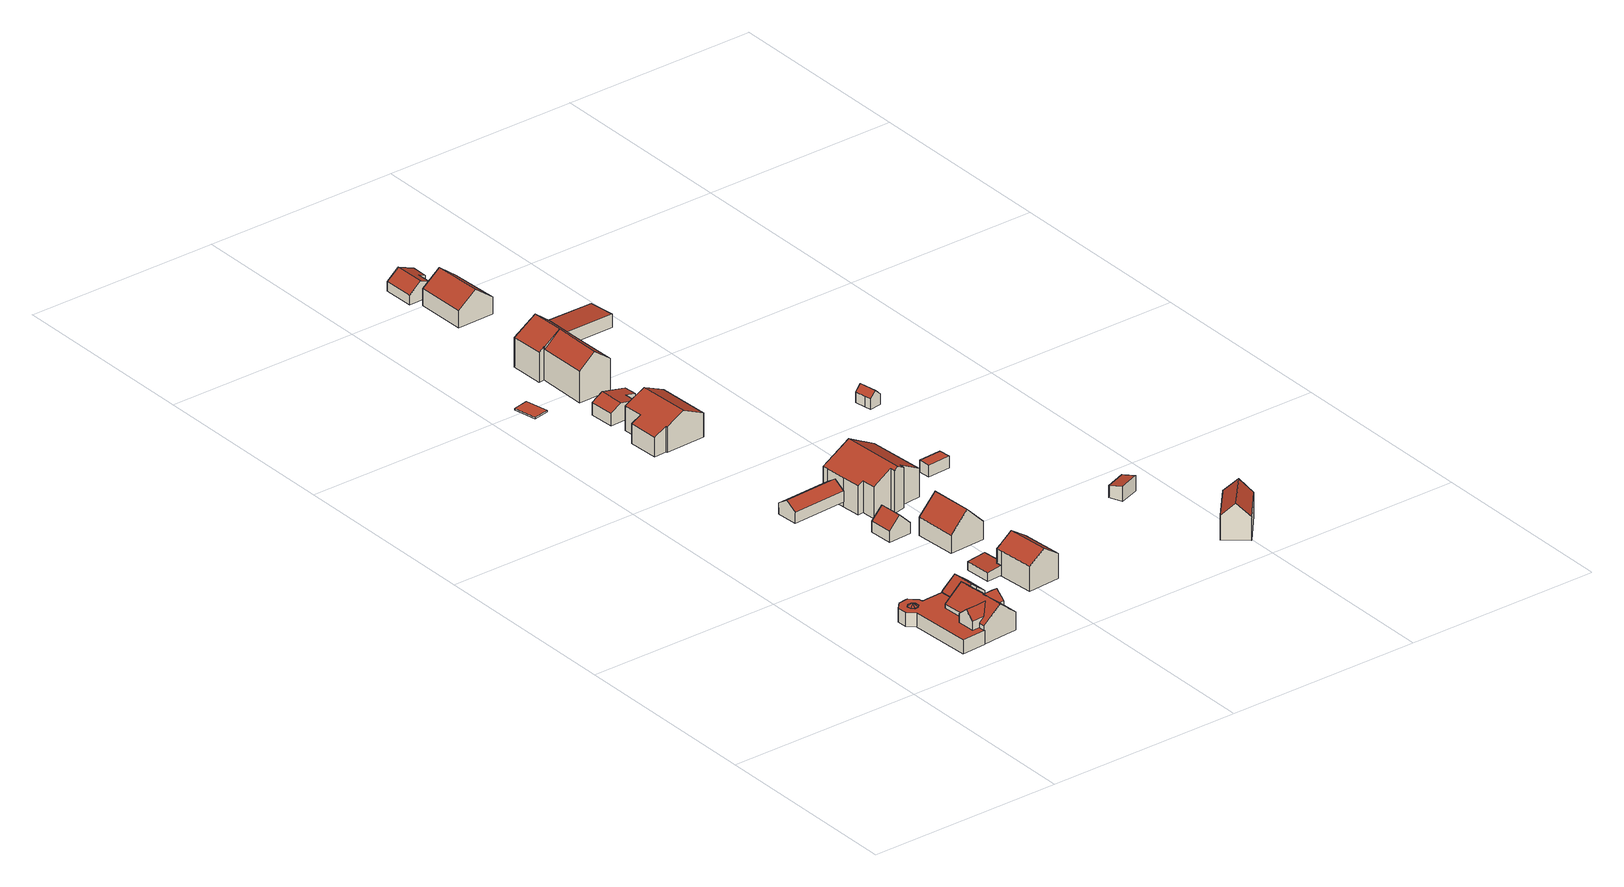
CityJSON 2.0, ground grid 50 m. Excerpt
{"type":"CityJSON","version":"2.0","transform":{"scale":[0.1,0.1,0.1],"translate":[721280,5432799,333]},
"CityObjects":{
"building1":{"type":"Building","attributes":{"Gemeindeschluessel":"09375199","HoeheDach":"347.071","HoeheGrund":"338.655","Methode":"2000","NiedrigsteTraufeDesGebaeudes":"342.070","Geometrietyp2DReferenz":"3000","measuredHeight":8.42,"function":"31001_1000","roofType":"1000","storeysAboveGround":2},"address":[{"Country":"Germany","Locality":"Sinzing","ThoroughfareName":"Zur Marienhöhe 2"}],"geometry":[{"type":"Solid","lod":"2","boundaries":[[[[0,1,2,3]],[[4,5,6]],[[7,8,9,10]],[[11,5,12,13]],[[14,15,16,17]],[[18,19,20,21]],[[22,23,8,7]],[[24,25,26,27]],[[28,29,19,18,30,31]],[[32,33,34]],[[35,4,6]],[[36,37,38,39,40,41]],[[16,15,4]],[[42,43,44,45]],[[46,47,23,22,48,49]],[[50,51,52,53,54,55,56,57]],[[58,59,60,61]],[[10,62,63,64,65,66,58,61,24,27,67,68,31,30,18,21,69,42,45,49,48,22,7]],[[56,55,70,44]],[[39,38,71,72,73,74,75,76,77,78,79,80,81,52,51,50]],[[40,39,50,57]],[[68,82,28,31]],[[15,12,4]],[[83,6,5,11]],[[1,4,2]],[[34,33,84,85,86]],[[44,70,46,49,45]],[[87,88,89,90,36,41]],[[17,16,1,0]],[[1,16,4]],[[90,91,71,38,37,36]],[[89,92,72,71,91,90]],[[59,58,66,65,93,75,74]],[[94,35,6,83]],[[67,95,82,68]],[[96,43,42,69,21,20]],[[97,9,8,23,47]],[[55,54,53,97,47,46,70]],[[3,2,35,94]],[[33,32,93,65,64,63,62,10,9,98,99,100,84]],[[85,84,100,101,86]],[[61,60,25,24]],[[13,12,15,14]],[[88,102,73,72,92,89]],[[81,80,79,78,77,76,75,93,32,34,86,101,99,98,103,53,52]],[[2,4,35]],[[101,100,99]],[[27,26,95,67]],[[103,98,9,97,53]],[[59,74,73,102]],[[4,12,5]],[[95,26,25,60,59,102,88,87,41,40,57,56,44,43,96,20,19,29,28,82],[11,13,14,17,0,3,94,83]]]],"semantics":{"surfaces":[{"type":"WallSurface","Flaeche":"0.101","Z_MAX":"3.515","Z_MAX_ASL":"342.170","Z_MIN":"3.415","Z_MIN_ASL":"342.070"},{"type":"RoofSurface","Dachneigung":"58.976","Dachorientierung":"312.492","Flaeche":"0.713","Z_MAX":"4.225","Z_MAX_ASL":"342.880","Z_MIN":"3.515","Z_MIN_ASL":"342.170"},{"type":"WallSurface","Flaeche":"10.010","Z_MAX":"5.398","Z_MAX_ASL":"344.053","Z_MIN":"-0.005","Z_MIN_ASL":"338.650"},{"type":"WallSurface","Flaeche":"0.104","Z_MAX":"3.515","Z_MAX_ASL":"342.170","Z_MIN":"3.415","Z_MIN_ASL":"342.070"},{"type":"WallSurface","Flaeche":"0.107","Z_MAX":"3.515","Z_MAX_ASL":"342.170","Z_MIN":"3.415","Z_MIN_ASL":"342.070"},{"type":"WallSurface","Flaeche":"8.600","Z_MAX":"3.415","Z_MAX_ASL":"342.070","Z_MIN":"-0.005","Z_MIN_ASL":"338.650"},{"type":"WallSurface","Flaeche":"20.722","Z_MAX":"3.604","Z_MAX_ASL":"342.259","Z_MIN":"-0.005","Z_MIN_ASL":"338.650"},{"type":"WallSurface","Flaeche":"53.210","Z_MAX":"3.415","Z_MAX_ASL":"342.070","Z_MIN":"-0.005","Z_MIN_ASL":"338.650"},{"type":"WallSurface","Flaeche":"8.630","Z_MAX":"3.415","Z_MAX_ASL":"342.070","Z_MIN":"-0.005","Z_MIN_ASL":"338.650"},{"type":"WallSurface","Flaeche":"0.621","Z_MAX":"5.605","Z_MAX_ASL":"344.260","Z_MIN":"4.595","Z_MIN_ASL":"343.249"},{"type":"RoofSurface","Dachneigung":"59.563","Dachorientierung":"267.200","Flaeche":"0.729","Z_MAX":"4.225","Z_MAX_ASL":"342.880","Z_MIN":"3.515","Z_MIN_ASL":"342.170"},{"type":"WallSurface","Flaeche":"4.870","Z_MAX":"5.695","Z_MAX_ASL":"344.350","Z_MIN":"3.415","Z_MIN_ASL":"342.070"},{"type":"RoofSurface","Dachneigung":"60.143","Dachorientierung":"87.200","Flaeche":"0.766","Z_MAX":"4.225","Z_MAX_ASL":"342.880","Z_MIN":"3.515","Z_MIN_ASL":"342.170"},{"type":"WallSurface","Flaeche":"19.497","Z_MAX":"3.415","Z_MAX_ASL":"342.070","Z_MIN":"-0.005","Z_MIN_ASL":"338.650"},{"type":"WallSurface","Flaeche":"36.275","Z_MAX":"6.645","Z_MAX_ASL":"345.300","Z_MIN":"-0.005","Z_MIN_ASL":"338.650"},{"type":"WallSurface","Flaeche":"19.636","Z_MAX":"8.416","Z_MAX_ASL":"347.070","Z_MIN":"3.415","Z_MIN_ASL":"342.070"},{"type":"WallSurface","Flaeche":"0.514","Z_MAX":"3.415","Z_MAX_ASL":"342.070","Z_MIN":"-0.005","Z_MIN_ASL":"338.650"},{"type":"GroundSurface","Flaeche":"320.254","Z_MAX":"-0.005","Z_MAX_ASL":"338.650","Z_MIN":"-0.005","Z_MIN_ASL":"338.650"},{"type":"WallSurface","Flaeche":"0.573","Z_MAX":"3.515","Z_MAX_ASL":"342.170","Z_MIN":"3.415","Z_MIN_ASL":"342.070"},{"type":"RoofSurface","Dachneigung":"50.383","Dachorientierung":"267.203","Flaeche":"63.363","Z_MAX":"8.416","Z_MAX_ASL":"347.071","Z_MIN":"4.531","Z_MIN_ASL":"343.185"},{"type":"WallSurface","Flaeche":"7.565","Z_MAX":"4.531","Z_MAX_ASL":"343.186","Z_MIN":"3.415","Z_MIN_ASL":"342.070"},{"type":"WallSurface","Flaeche":"8.597","Z_MAX":"3.415","Z_MAX_ASL":"342.070","Z_MIN":"-0.005","Z_MIN_ASL":"338.650"},{"type":"RoofSurface","Dachneigung":"60.308","Dachorientierung":"42.572","Flaeche":"0.679","Z_MAX":"4.225","Z_MAX_ASL":"342.880","Z_MIN":"3.515","Z_MIN_ASL":"342.170"},{"type":"RoofSurface","Dachneigung":"61.008","Dachorientierung":"177.200","Flaeche":"0.743","Z_MAX":"4.225","Z_MAX_ASL":"342.880","Z_MIN":"3.515","Z_MIN_ASL":"342.170"},{"type":"RoofSurface","Dachneigung":"48.116","Dachorientierung":"177.209","Flaeche":"8.286","Z_MAX":"7.785","Z_MAX_ASL":"346.440","Z_MIN":"5.605","Z_MIN_ASL":"344.259"},{"type":"WallSurface","Flaeche":"2.150","Z_MAX":"3.944","Z_MAX_ASL":"342.599","Z_MIN":"-0.005","Z_MIN_ASL":"338.650"},{"type":"WallSurface","Flaeche":"14.974","Z_MAX":"7.705","Z_MAX_ASL":"346.360","Z_MIN":"3.415","Z_MIN_ASL":"342.070"},{"type":"WallSurface","Flaeche":"0.103","Z_MAX":"3.515","Z_MAX_ASL":"342.170","Z_MIN":"3.415","Z_MIN_ASL":"342.070"},{"type":"RoofSurface","Dachneigung":"60.689","Dachorientierung":"132.492","Flaeche":"0.749","Z_MAX":"4.225","Z_MAX_ASL":"342.880","Z_MIN":"3.515","Z_MIN_ASL":"342.170"},{"type":"RoofSurface","Dachneigung":"48.590","Dachorientierung":"357.202","Flaeche":"13.364","Z_MAX":"7.705","Z_MAX_ASL":"346.360","Z_MIN":"5.695","Z_MIN_ASL":"344.350"},{"type":"RoofSurface","Dachneigung":"48.590","Dachorientierung":"177.198","Flaeche":"13.364","Z_MAX":"7.705","Z_MAX_ASL":"346.360","Z_MIN":"5.695","Z_MIN_ASL":"344.350"},{"type":"WallSurface","Flaeche":"60.157","Z_MAX":"8.415","Z_MAX_ASL":"347.070","Z_MIN":"-0.005","Z_MIN_ASL":"338.650"},{"type":"WallSurface","Flaeche":"8.634","Z_MAX":"3.415","Z_MAX_ASL":"342.070","Z_MIN":"-0.005","Z_MIN_ASL":"338.650"},{"type":"WallSurface","Flaeche":"3.527","Z_MAX":"3.415","Z_MAX_ASL":"342.070","Z_MIN":"-0.005","Z_MIN_ASL":"338.650"},{"type":"RoofSurface","Dachneigung":"50.488","Dachorientierung":"87.200","Flaeche":"27.821","Z_MAX":"6.645","Z_MAX_ASL":"345.300","Z_MIN":"3.557","Z_MIN_ASL":"342.211"},{"type":"RoofSurface","Dachneigung":"50.488","Dachorientierung":"267.200","Flaeche":"28.273","Z_MAX":"6.645","Z_MAX_ASL":"345.300","Z_MIN":"3.515","Z_MIN_ASL":"342.170"},{"type":"WallSurface","Flaeche":"0.099","Z_MAX":"3.515","Z_MAX_ASL":"342.170","Z_MIN":"3.415","Z_MIN_ASL":"342.070"},{"type":"WallSurface","Flaeche":"69.935","Z_MAX":"7.785","Z_MAX_ASL":"346.440","Z_MIN":"-0.005","Z_MIN_ASL":"338.650"},{"type":"RoofSurface","Dachneigung":"48.161","Dachorientierung":"357.248","Flaeche":"8.239","Z_MAX":"7.785","Z_MAX_ASL":"346.440","Z_MIN":"5.605","Z_MIN_ASL":"344.260"},{"type":"WallSurface","Flaeche":"21.400","Z_MAX":"3.415","Z_MAX_ASL":"342.070","Z_MIN":"-0.005","Z_MIN_ASL":"338.650"},{"type":"WallSurface","Flaeche":"0.095","Z_MAX":"3.515","Z_MAX_ASL":"342.170","Z_MIN":"3.415","Z_MIN_ASL":"342.070"},{"type":"WallSurface","Flaeche":"4.986","Z_MAX":"5.695","Z_MAX_ASL":"344.350","Z_MIN":"3.415","Z_MIN_ASL":"342.070"},{"type":"RoofSurface","Dachneigung":"50.396","Dachorientierung":"87.183","Flaeche":"61.428","Z_MAX":"8.416","Z_MAX_ASL":"347.071","Z_MIN":"4.580","Z_MIN_ASL":"343.235"},{"type":"RoofSurface","Dachneigung":"60.680","Dachorientierung":"222.572","Flaeche":"0.719","Z_MAX":"4.225","Z_MAX_ASL":"342.880","Z_MIN":"3.515","Z_MIN_ASL":"342.170"},{"type":"WallSurface","Flaeche":"0.596","Z_MAX":"5.609","Z_MAX_ASL":"344.264","Z_MIN":"4.615","Z_MIN_ASL":"343.269"},{"type":"WallSurface","Flaeche":"8.254","Z_MAX":"3.415","Z_MAX_ASL":"342.070","Z_MIN":"-0.005","Z_MIN_ASL":"338.650"},{"type":"WallSurface","Flaeche":"1.326","Z_MAX":"6.645","Z_MAX_ASL":"345.300","Z_MIN":"4.635","Z_MIN_ASL":"343.290"},{"type":"WallSurface","Flaeche":"1.991","Z_MAX":"4.615","Z_MAX_ASL":"343.270","Z_MIN":"3.415","Z_MIN_ASL":"342.070"},{"type":"RoofSurface","Dachneigung":"59.250","Dachorientierung":"357.200","Flaeche":"0.725","Z_MAX":"4.225","Z_MAX_ASL":"342.880","Z_MIN":"3.515","Z_MIN_ASL":"342.170"},{"type":"RoofSurface","Dachneigung":"90.000","Dachorientierung":"-1.000","Flaeche":"143.441","Z_MAX":"3.415","Z_MAX_ASL":"342.070","Z_MIN":"3.415","Z_MIN_ASL":"342.070"}],"values":[[0,1,2,3,4,5,6,7,8,9,10,11,12,13,14,15,16,17,18,19,20,21,22,3,23,24,25,26,27,28,29,30,31,3,32,33,34,35,36,37,38,39,40,41,42,43,44,45,46,47,48,49]]}}]},
"building2":{"type":"Building","attributes":{"Gemeindeschluessel":"09375199","HoeheDach":"340.734","HoeheGrund":"340.324","Methode":"1000","NiedrigsteTraufeDesGebaeudes":"340.734","Geometrietyp2DReferenz":"3000","measuredHeight":0.41,"function":"31001_2000","roofType":"1000"},"geometry":[{"type":"Solid","lod":"2","boundaries":[[[[104,105,106,107]],[[108,109,110,111]],[[108,107,106,109]],[[111,104,107,108]],[[109,106,105,110]],[[110,105,104,111]]]],"semantics":{"surfaces":[{"type":"RoofSurface","Dachneigung":"90.000","Dachorientierung":"-1.000","Flaeche":"24.207","Z_MAX":"0.410","Z_MAX_ASL":"340.734","Z_MIN":"0.410","Z_MIN_ASL":"340.734"},{"type":"GroundSurface","Flaeche":"24.207","Z_MAX":"0.000","Z_MAX_ASL":"340.324","Z_MIN":"0.000","Z_MIN_ASL":"340.324"},{"type":"WallSurface","Flaeche":"1.654","Z_MAX":"0.410","Z_MAX_ASL":"340.734","Z_MIN":"0.000","Z_MIN_ASL":"340.324"},{"type":"WallSurface","Flaeche":"2.459","Z_MAX":"0.410","Z_MAX_ASL":"340.734","Z_MIN":"0.000","Z_MIN_ASL":"340.324"},{"type":"WallSurface","Flaeche":"2.467","Z_MAX":"0.410","Z_MAX_ASL":"340.734","Z_MIN":"0.000","Z_MIN_ASL":"340.324"},{"type":"WallSurface","Flaeche":"1.653","Z_MAX":"0.410","Z_MAX_ASL":"340.734","Z_MIN":"0.000","Z_MIN_ASL":"340.324"}],"values":[[0,1,2,3,4,5]]}}]},
"building3":{"type":"Building","attributes":{"Gemeindeschluessel":"09375199","HoeheDach":"339.339","HoeheGrund":"336.720","Methode":"1000","NiedrigsteTraufeDesGebaeudes":"338.868","Geometrietyp2DReferenz":"3000","measuredHeight":2.62,"function":"31001_2000","roofType":"1000"},"geometry":[{"type":"Solid","lod":"2","boundaries":[[[[112,113,114,115]],[[116,117,113,112]],[[118,119,116,112,115,120]],[[115,114,121,120]],[[119,122,117,116]],[[121,114,113,117,122,123]],[[120,121,123,118]],[[118,123,122,119]]]],"semantics":{"surfaces":[{"type":"WallSurface","Flaeche":"3.533","Z_MAX":"2.522","Z_MAX_ASL":"339.242","Z_MIN":"0.000","Z_MIN_ASL":"336.720"},{"type":"WallSurface","Flaeche":"2.674","Z_MAX":"2.619","Z_MAX_ASL":"339.339","Z_MIN":"0.000","Z_MIN_ASL":"336.720"},{"type":"GroundSurface","Flaeche":"31.624","Z_MAX":"0.000","Z_MAX_ASL":"336.720","Z_MIN":"0.000","Z_MIN_ASL":"336.720"},{"type":"WallSurface","Flaeche":"9.390","Z_MAX":"2.522","Z_MAX_ASL":"339.242","Z_MIN":"0.000","Z_MIN_ASL":"336.720"},{"type":"WallSurface","Flaeche":"13.470","Z_MAX":"2.619","Z_MAX_ASL":"339.339","Z_MIN":"0.000","Z_MIN_ASL":"336.720"},{"type":"RoofSurface","Dachneigung":"84.685","Dachorientierung":"265.712","Flaeche":"31.760","Z_MAX":"2.619","Z_MAX_ASL":"339.339","Z_MIN":"2.148","Z_MIN_ASL":"338.868"},{"type":"WallSurface","Flaeche":"14.059","Z_MAX":"2.149","Z_MAX_ASL":"338.869","Z_MIN":"0.000","Z_MIN_ASL":"336.720"},{"type":"WallSurface","Flaeche":"12.044","Z_MAX":"2.619","Z_MAX_ASL":"339.339","Z_MIN":"0.000","Z_MIN_ASL":"336.720"}],"values":[[0,1,2,3,4,5,6,7]]}}]},
"building4":{"type":"Building","attributes":{"Gemeindeschluessel":"09375199","HoeheDach":"340.865","HoeheGrund":"336.270","Methode":"1000","NiedrigsteTraufeDesGebaeudes":"339.118","Geometrietyp2DReferenz":"3000","measuredHeight":4.59,"function":"31001_2000","roofType":"3100"},"geometry":[{"type":"Solid","lod":"2","boundaries":[[[[124,125,126,127,128]],[[129,130,131,132,133]],[[133,132,125,124]],[[128,127,130,129]],[[130,127,126,131]],[[131,126,125,132]],[[124,128,129,133]]]],"semantics":{"surfaces":[{"type":"WallSurface","Flaeche":"20.683","Z_MAX":"4.595","Z_MAX_ASL":"340.865","Z_MIN":"0.000","Z_MIN_ASL":"336.270"},{"type":"WallSurface","Flaeche":"20.540","Z_MAX":"4.595","Z_MAX_ASL":"340.865","Z_MIN":"0.000","Z_MIN_ASL":"336.270"},{"type":"WallSurface","Flaeche":"40.804","Z_MAX":"2.864","Z_MAX_ASL":"339.134","Z_MIN":"0.000","Z_MIN_ASL":"336.270"},{"type":"WallSurface","Flaeche":"40.738","Z_MAX":"2.879","Z_MAX_ASL":"339.149","Z_MIN":"0.000","Z_MIN_ASL":"336.270"},{"type":"RoofSurface","Dachneigung":"57.936","Dachorientierung":"176.648","Flaeche":"46.420","Z_MAX":"4.595","Z_MAX_ASL":"340.865","Z_MIN":"2.848","Z_MIN_ASL":"339.118"},{"type":"RoofSurface","Dachneigung":"57.930","Dachorientierung":"356.647","Flaeche":"46.432","Z_MAX":"4.595","Z_MAX_ASL":"340.865","Z_MIN":"2.864","Z_MIN_ASL":"339.134"},{"type":"GroundSurface","Flaeche":"78.684","Z_MAX":"0.000","Z_MAX_ASL":"336.270","Z_MIN":"0.000","Z_MIN_ASL":"336.270"}],"values":[[0,1,2,3,4,5,6]]}}]},
"building5":{"type":"Building","attributes":{"Gemeindeschluessel":"09375199","HoeheDach":"341.949","HoeheGrund":"336.080","Methode":"1000","NiedrigsteTraufeDesGebaeudes":"338.932","Geometrietyp2DReferenz":"3000","measuredHeight":5.87,"function":"31001_2000","roofType":"3100"},"geometry":[{"type":"Solid","lod":"2","boundaries":[[[[134,135,136,137,138]],[[139,140,141,142,143]],[[134,138,139,143]],[[141,140,137,136]],[[143,142,135,134]],[[138,137,140,139]],[[142,141,136,135]]]],"semantics":{"surfaces":[{"type":"WallSurface","Flaeche":"26.197","Z_MAX":"5.869","Z_MAX_ASL":"341.949","Z_MIN":"0.000","Z_MIN_ASL":"336.080"},{"type":"WallSurface","Flaeche":"26.226","Z_MAX":"5.869","Z_MAX_ASL":"341.949","Z_MIN":"0.000","Z_MIN_ASL":"336.080"},{"type":"GroundSurface","Flaeche":"35.998","Z_MAX":"0.000","Z_MAX_ASL":"336.080","Z_MIN":"0.000","Z_MIN_ASL":"336.080"},{"type":"RoofSurface","Dachneigung":"44.915","Dachorientierung":"86.586","Flaeche":"25.466","Z_MAX":"5.869","Z_MAX_ASL":"341.949","Z_MIN":"2.852","Z_MIN_ASL":"338.932"},{"type":"WallSurface","Flaeche":"17.147","Z_MAX":"2.857","Z_MAX_ASL":"338.937","Z_MIN":"0.000","Z_MIN_ASL":"336.080"},{"type":"WallSurface","Flaeche":"17.091","Z_MAX":"2.862","Z_MAX_ASL":"338.942","Z_MIN":"0.000","Z_MIN_ASL":"336.080"},{"type":"RoofSurface","Dachneigung":"44.930","Dachorientierung":"266.587","Flaeche":"25.514","Z_MAX":"5.869","Z_MAX_ASL":"341.949","Z_MIN":"2.857","Z_MIN_ASL":"338.937"}],"values":[[0,1,2,3,4,5,6]]}}]},
"building6":{"type":"Building","attributes":{"Gemeindeschluessel":"09375199","HoeheDach":"345.827","HoeheGrund":"336.475","Methode":"1000","NiedrigsteTraufeDesGebaeudes":"342.909","Geometrietyp2DReferenz":"3000","measuredHeight":9.35,"function":"31001_1000","roofType":"3100"},"address":[{"Country":"Germany","Locality":"Sinzing","ThoroughfareName":"Mariaorter Straße 21"}],"geometry":[{"type":"Solid","lod":"2","boundaries":[[[[144,145,146,147,148,149]],[[149,150,151,144]],[[145,152,153,146]],[[154,155,156,157,151,150]],[[146,153,156,155,147]],[[156,153,152,157]],[[144,151,157,152,145]],[[148,154,150,149]],[[147,155,154,148]]]],"semantics":{"surfaces":[{"type":"GroundSurface","Flaeche":"90.445","Z_MAX":"0.000","Z_MAX_ASL":"336.475","Z_MIN":"0.000","Z_MIN_ASL":"336.475"},{"type":"WallSurface","Flaeche":"7.066","Z_MAX":"7.147","Z_MAX_ASL":"343.622","Z_MIN":"0.000","Z_MIN_ASL":"336.475"},{"type":"WallSurface","Flaeche":"68.314","Z_MAX":"6.434","Z_MAX_ASL":"342.909","Z_MIN":"0.000","Z_MIN_ASL":"336.475"},{"type":"RoofSurface","Dachneigung":"55.605","Dachorientierung":"265.848","Flaeche":"54.791","Z_MAX":"9.352","Z_MAX_ASL":"345.827","Z_MIN":"6.434","Z_MIN_ASL":"342.909"},{"type":"WallSurface","Flaeche":"67.279","Z_MAX":"9.352","Z_MAX_ASL":"345.827","Z_MIN":"0.000","Z_MIN_ASL":"336.475"},{"type":"RoofSurface","Dachneigung":"55.598","Dachorientierung":"85.851","Flaeche":"54.824","Z_MAX":"9.352","Z_MAX_ASL":"345.827","Z_MIN":"6.434","Z_MIN_ASL":"342.909"},{"type":"WallSurface","Flaeche":"60.216","Z_MAX":"9.352","Z_MAX_ASL":"345.827","Z_MIN":"0.000","Z_MIN_ASL":"336.475"},{"type":"WallSurface","Flaeche":"9.016","Z_MAX":"6.437","Z_MAX_ASL":"342.912","Z_MIN":"0.000","Z_MIN_ASL":"336.475"},{"type":"WallSurface","Flaeche":"59.300","Z_MAX":"6.437","Z_MAX_ASL":"342.912","Z_MIN":"0.000","Z_MIN_ASL":"336.475"}],"values":[[0,1,2,3,4,5,6,7,8]]}}]},
"building7":{"type":"Building","attributes":{"Gemeindeschluessel":"09375199","HoeheDach":"345.030","HoeheGrund":"335.554","Methode":"2000","NiedrigsteTraufeDesGebaeudes":"340.236","Geometrietyp2DReferenz":"3000","measuredHeight":9.48,"function":"31001_1000","roofType":"3100"},"address":[{"Country":"Germany","Locality":"Sinzing","ThoroughfareName":"Mariaorter Straße 23"}],"geometry":[{"type":"Solid","lod":"2","boundaries":[[[[158,159,160,161]],[[162,163,161,160,164]],[[165,158,161,163]],[[164,160,159,166]],[[162,164,166,167]],[[167,165,163,162]],[[166,159,158,165,167]]]],"semantics":{"surfaces":[{"type":"RoofSurface","Dachneigung":"44.419","Dachorientierung":"86.445","Flaeche":"71.364","Z_MAX":"9.476","Z_MAX_ASL":"345.030","Z_MIN":"4.687","Z_MIN_ASL":"340.241"},{"type":"WallSurface","Flaeche":"66.437","Z_MAX":"9.476","Z_MAX_ASL":"345.030","Z_MIN":"0.000","Z_MIN_ASL":"335.554"},{"type":"RoofSurface","Dachneigung":"44.422","Dachorientierung":"266.448","Flaeche":"71.372","Z_MAX":"9.476","Z_MAX_ASL":"345.030","Z_MIN":"4.682","Z_MIN_ASL":"340.236"},{"type":"WallSurface","Flaeche":"49.883","Z_MAX":"4.687","Z_MAX_ASL":"340.241","Z_MIN":"0.000","Z_MIN_ASL":"335.554"},{"type":"GroundSurface","Flaeche":"99.906","Z_MAX":"0.000","Z_MAX_ASL":"335.554","Z_MIN":"0.000","Z_MIN_ASL":"335.554"},{"type":"WallSurface","Flaeche":"49.889","Z_MAX":"4.692","Z_MAX_ASL":"340.246","Z_MIN":"0.000","Z_MIN_ASL":"335.554"},{"type":"WallSurface","Flaeche":"66.492","Z_MAX":"9.476","Z_MAX_ASL":"345.030","Z_MIN":"0.000","Z_MIN_ASL":"335.554"}],"values":[[0,1,2,3,4,5,6]]}}]},
"building8":{"type":"Building","attributes":{"Gemeindeschluessel":"09375199","HoeheDach":"343.991","HoeheGrund":"335.177","Methode":"2000","NiedrigsteTraufeDesGebaeudes":"340.196","Geometrietyp2DReferenz":"3000","measuredHeight":8.81,"function":"31001_1000","roofType":"3100"},"address":[{"Country":"Germany","Locality":"Sinzing","ThoroughfareName":"Mariaorter Straße 25"}],"geometry":[{"type":"Solid","lod":"2","boundaries":[[[[168,169,170,171]],[[172,173,174,175,176,177,168,171]],[[178,179,180,181,182,183,184,185]],[[172,182,181,173]],[[180,174,173,181]],[[172,171,170,183,182]],[[174,180,179,175]],[[178,176,175,179]],[[170,169,184,183]],[[168,177,185,184,169]],[[176,178,185,177]]]],"semantics":{"surfaces":[{"type":"WallSurface","Flaeche":"82.346","Z_MAX":"6.157","Z_MAX_ASL":"341.334","Z_MIN":"0.000","Z_MIN_ASL":"335.177"},{"type":"GroundSurface","Flaeche":"169.476","Z_MAX":"0.000","Z_MAX_ASL":"335.177","Z_MIN":"0.000","Z_MIN_ASL":"335.177"},{"type":"RoofSurface","Dachneigung":"64.837","Dachorientierung":"267.773","Flaeche":"103.679","Z_MAX":"8.814","Z_MAX_ASL":"343.991","Z_MIN":"5.019","Z_MIN_ASL":"340.196"},{"type":"WallSurface","Flaeche":"1.635","Z_MAX":"6.534","Z_MAX_ASL":"341.711","Z_MIN":"0.000","Z_MIN_ASL":"335.177"},{"type":"WallSurface","Flaeche":"18.608","Z_MAX":"6.534","Z_MAX_ASL":"341.711","Z_MIN":"0.000","Z_MIN_ASL":"335.177"},{"type":"WallSurface","Flaeche":"79.606","Z_MAX":"8.814","Z_MAX_ASL":"343.991","Z_MIN":"0.000","Z_MIN_ASL":"335.177"},{"type":"WallSurface","Flaeche":"38.878","Z_MAX":"5.021","Z_MAX_ASL":"340.198","Z_MIN":"0.000","Z_MIN_ASL":"335.177"},{"type":"WallSurface","Flaeche":"13.893","Z_MAX":"6.184","Z_MAX_ASL":"341.361","Z_MIN":"0.000","Z_MIN_ASL":"335.177"},{"type":"RoofSurface","Dachneigung":"64.838","Dachorientierung":"87.735","Flaeche":"83.564","Z_MAX":"8.814","Z_MAX_ASL":"343.991","Z_MIN":"6.156","Z_MIN_ASL":"341.333"},{"type":"WallSurface","Flaeche":"84.205","Z_MAX":"8.812","Z_MAX_ASL":"343.989","Z_MIN":"0.000","Z_MIN_ASL":"335.177"},{"type":"WallSurface","Flaeche":"33.291","Z_MAX":"6.187","Z_MAX_ASL":"341.364","Z_MIN":"0.000","Z_MIN_ASL":"335.177"}],"values":[[0,1,2,3,4,5,6,7,8,9,10]]}}]},
"building9":{"type":"Building","attributes":{"Gemeindeschluessel":"09375199","HoeheDach":"341.510","HoeheGrund":"336.700","Methode":"2000","NiedrigsteTraufeDesGebaeudes":"339.912","Geometrietyp2DReferenz":"3000","measuredHeight":4.81,"function":"31001_2000","roofType":"3100"},"geometry":[{"type":"Solid","lod":"2","boundaries":[[[[186,187,188,189,190]],[[188,187,191,192,193,194]],[[195,196,197,198,186,190]],[[196,193,192,197]],[[198,191,187,186]],[[189,188,194,199]],[[195,199,194,193,196]],[[190,189,199,195]],[[197,192,191,198]]]],"semantics":{"surfaces":[{"type":"WallSurface","Flaeche":"28.885","Z_MAX":"4.810","Z_MAX_ASL":"341.510","Z_MIN":"0.000","Z_MIN_ASL":"336.700"},{"type":"RoofSurface","Dachneigung":"76.700","Dachorientierung":"87.293","Flaeche":"35.792","Z_MAX":"4.810","Z_MAX_ASL":"341.510","Z_MIN":"3.212","Z_MIN_ASL":"339.912"},{"type":"GroundSurface","Flaeche":"53.650","Z_MAX":"0.000","Z_MAX_ASL":"336.700","Z_MIN":"0.000","Z_MIN_ASL":"336.700"},{"type":"WallSurface","Flaeche":"10.474","Z_MAX":"3.213","Z_MAX_ASL":"339.913","Z_MIN":"0.000","Z_MIN_ASL":"336.700"},{"type":"WallSurface","Flaeche":"12.395","Z_MAX":"3.873","Z_MAX_ASL":"340.573","Z_MIN":"0.000","Z_MIN_ASL":"336.700"},{"type":"RoofSurface","Dachneigung":"61.372","Dachorientierung":"267.297","Flaeche":"21.440","Z_MAX":"4.810","Z_MAX_ASL":"341.510","Z_MIN":"3.227","Z_MIN_ASL":"339.927"},{"type":"WallSurface","Flaeche":"38.767","Z_MAX":"4.810","Z_MAX_ASL":"341.510","Z_MIN":"0.000","Z_MIN_ASL":"336.700"},{"type":"WallSurface","Flaeche":"20.950","Z_MAX":"3.227","Z_MAX_ASL":"339.927","Z_MIN":"0.000","Z_MIN_ASL":"336.700"},{"type":"WallSurface","Flaeche":"9.883","Z_MAX":"3.873","Z_MAX_ASL":"340.573","Z_MIN":"0.000","Z_MIN_ASL":"336.700"}],"values":[[0,1,2,3,4,5,6,7,8]]}}]},
"building10":{"type":"Building","attributes":{"Gemeindeschluessel":"09375199","HoeheDach":"346.494","HoeheGrund":"335.130","Methode":"1000","NiedrigsteTraufeDesGebaeudes":"342.396","Geometrietyp2DReferenz":"3000","measuredHeight":11.36,"function":"31001_1000","roofType":"3100"},"address":[{"Country":"Germany","Locality":"Sinzing","ThoroughfareName":"Mariaorter Straße 23a"}],"geometry":[{"type":"Solid","lod":"2","boundaries":[[[[200,201,202,203]],[[204,205,206,207]],[[208,209,210,211]],[[212,213,214,215]],[[213,202,201,216,217,206,205,218,219,214]],[[211,210,220,221]],[[222,216,201,200]],[[223,224,209,208]],[[218,220,210,209,224,219]],[[215,223,208,211,221,204,207,225,222,200,203,212]],[[225,217,216,222]],[[203,202,213,212]],[[221,220,218,205,204]],[[215,214,219,224,223]],[[207,206,217,225]]]],"semantics":{"surfaces":[{"type":"WallSurface","Flaeche":"35.142","Z_MAX":"7.292","Z_MAX_ASL":"342.422","Z_MIN":"-0.000","Z_MIN_ASL":"335.130"},{"type":"WallSurface","Flaeche":"13.337","Z_MAX":"10.753","Z_MAX_ASL":"345.883","Z_MIN":"-0.000","Z_MIN_ASL":"335.130"},{"type":"WallSurface","Flaeche":"49.048","Z_MAX":"10.277","Z_MAX_ASL":"345.407","Z_MIN":"-0.000","Z_MIN_ASL":"335.130"},{"type":"WallSurface","Flaeche":"9.344","Z_MAX":"7.300","Z_MAX_ASL":"342.430","Z_MIN":"-0.000","Z_MIN_ASL":"335.130"},{"type":"RoofSurface","Dachneigung":"61.698","Dachorientierung":"268.955","Flaeche":"125.917","Z_MAX":"11.364","Z_MAX_ASL":"346.494","Z_MIN":"7.288","Z_MIN_ASL":"342.418"},{"type":"WallSurface","Flaeche":"12.950","Z_MAX":"10.277","Z_MAX_ASL":"345.407","Z_MIN":"-0.000","Z_MIN_ASL":"335.130"},{"type":"WallSurface","Flaeche":"11.623","Z_MAX":"8.101","Z_MAX_ASL":"343.231","Z_MIN":"-0.000","Z_MIN_ASL":"335.130"},{"type":"WallSurface","Flaeche":"106.918","Z_MAX":"7.316","Z_MAX_ASL":"342.446","Z_MIN":"-0.000","Z_MIN_ASL":"335.130"},{"type":"RoofSurface","Dachneigung":"61.698","Dachorientierung":"88.955","Flaeche":"129.301","Z_MAX":"11.364","Z_MAX_ASL":"346.494","Z_MIN":"7.266","Z_MIN_ASL":"342.396"},{"type":"GroundSurface","Flaeche":"224.708","Z_MAX":"-0.000","Z_MAX_ASL":"335.130","Z_MIN":"-0.000","Z_MIN_ASL":"335.130"},{"type":"WallSurface","Flaeche":"29.532","Z_MAX":"8.119","Z_MAX_ASL":"343.249","Z_MIN":"-0.000","Z_MIN_ASL":"335.130"},{"type":"WallSurface","Flaeche":"40.492","Z_MAX":"7.298","Z_MAX_ASL":"342.428","Z_MIN":"-0.000","Z_MIN_ASL":"335.130"},{"type":"WallSurface","Flaeche":"34.797","Z_MAX":"11.364","Z_MAX_ASL":"346.494","Z_MIN":"-0.000","Z_MIN_ASL":"335.130"},{"type":"WallSurface","Flaeche":"140.628","Z_MAX":"11.364","Z_MAX_ASL":"346.494","Z_MIN":"-0.000","Z_MIN_ASL":"335.130"},{"type":"WallSurface","Flaeche":"45.772","Z_MAX":"10.733","Z_MAX_ASL":"345.863","Z_MIN":"-0.000","Z_MIN_ASL":"335.130"}],"values":[[0,1,2,3,4,5,6,7,8,9,10,11,12,13,14]]}}]},
"building11":{"type":"Building","attributes":{"Gemeindeschluessel":"09375199","HoeheDach":"345.650","HoeheGrund":"334.130","Methode":"2000","NiedrigsteTraufeDesGebaeudes":"341.689","Geometrietyp2DReferenz":"3000","measuredHeight":11.52,"function":"31001_1000","roofType":"2100"},"address":[{"Country":"Germany","Locality":"Sinzing","ThoroughfareName":"Mariaorter Straße 26"}],"geometry":[{"type":"Solid","lod":"2","boundaries":[[[[226,227,228,229]],[[230,231,232,233,234,235]],[[231,229,228,236,232]],[[228,227,237,238,239,236]],[[240,237,227,226]],[[240,241,242,238,237]],[[239,234,233]],[[236,239,233,232]],[[243,244,242,241]],[[235,234,239,238,242,244]],[[230,235,244,243]],[[231,230,243,241,240,226,229]]]],"semantics":{"surfaces":[{"type":"WallSurface","Flaeche":"101.905","Z_MAX":"8.054","Z_MAX_ASL":"342.185","Z_MIN":"-0.000","Z_MIN_ASL":"334.130"},{"type":"WallSurface","Flaeche":"98.605","Z_MAX":"8.550","Z_MAX_ASL":"342.680","Z_MIN":"-0.000","Z_MIN_ASL":"334.130"},{"type":"WallSurface","Flaeche":"83.305","Z_MAX":"11.520","Z_MAX_ASL":"345.650","Z_MIN":"-0.000","Z_MIN_ASL":"334.130"},{"type":"RoofSurface","Dachneigung":"50.768","Dachorientierung":"91.606","Flaeche":"114.562","Z_MAX":"11.520","Z_MAX_ASL":"345.650","Z_MIN":"8.051","Z_MIN_ASL":"342.181"},{"type":"WallSurface","Flaeche":"68.219","Z_MAX":"8.120","Z_MAX_ASL":"342.250","Z_MIN":"-0.000","Z_MIN_ASL":"334.130"},{"type":"WallSurface","Flaeche":"95.826","Z_MAX":"11.520","Z_MAX_ASL":"345.650","Z_MIN":"-0.000","Z_MIN_ASL":"334.130"},{"type":"WallSurface","Flaeche":"1.488","Z_MAX":"11.520","Z_MAX_ASL":"345.650","Z_MIN":"7.860","Z_MIN_ASL":"341.990"},{"type":"RoofSurface","Dachneigung":"49.697","Dachorientierung":"271.606","Flaeche":"69.943","Z_MAX":"11.520","Z_MAX_ASL":"345.650","Z_MIN":"7.860","Z_MIN_ASL":"341.990"},{"type":"WallSurface","Flaeche":"64.452","Z_MAX":"7.565","Z_MAX_ASL":"341.695","Z_MIN":"-0.000","Z_MIN_ASL":"334.130"},{"type":"RoofSurface","Dachneigung":"55.459","Dachorientierung":"271.606","Flaeche":"60.291","Z_MAX":"11.520","Z_MAX_ASL":"345.650","Z_MIN":"7.559","Z_MIN_ASL":"341.689"},{"type":"WallSurface","Flaeche":"11.527","Z_MAX":"8.550","Z_MAX_ASL":"342.680","Z_MIN":"-0.000","Z_MIN_ASL":"334.130"},{"type":"GroundSurface","Flaeche":"191.744","Z_MAX":"-0.000","Z_MAX_ASL":"334.130","Z_MIN":"-0.000","Z_MIN_ASL":"334.130"}],"values":[[0,1,2,3,4,5,6,7,8,9,10,11]]}}]},
"building12":{"type":"Building","attributes":{"Gemeindeschluessel":"09375199","HoeheDach":"344.424","HoeheGrund":"336.371","Methode":"1000","NiedrigsteTraufeDesGebaeudes":"340.636","Geometrietyp2DReferenz":"3000","measuredHeight":8.05,"function":"31001_1000","roofType":"3100"},"address":[{"Country":"Germany","Locality":"Sinzing","ThoroughfareName":"Mariaorter Straße 27"}],"geometry":[{"type":"Solid","lod":"2","boundaries":[[[[245,246,247,248]],[[249,245,248,250,251]],[[252,253,247,246,254]],[[254,246,245,249]],[[251,250,253,252]],[[252,254,249,251]],[[248,247,253,250]]]],"semantics":{"surfaces":[{"type":"RoofSurface","Dachneigung":"51.711","Dachorientierung":"88.832","Flaeche":"76.388","Z_MAX":"8.053","Z_MAX_ASL":"344.424","Z_MIN":"4.265","Z_MIN_ASL":"340.636"},{"type":"WallSurface","Flaeche":"58.849","Z_MAX":"8.053","Z_MAX_ASL":"344.424","Z_MIN":"0.000","Z_MIN_ASL":"336.371"},{"type":"WallSurface","Flaeche":"59.017","Z_MAX":"8.053","Z_MAX_ASL":"344.424","Z_MIN":"0.000","Z_MIN_ASL":"336.371"},{"type":"WallSurface","Flaeche":"53.696","Z_MAX":"4.297","Z_MAX_ASL":"340.668","Z_MIN":"0.000","Z_MIN_ASL":"336.371"},{"type":"WallSurface","Flaeche":"53.785","Z_MAX":"4.281","Z_MAX_ASL":"340.652","Z_MIN":"0.000","Z_MIN_ASL":"336.371"},{"type":"GroundSurface","Flaeche":"119.961","Z_MAX":"0.000","Z_MAX_ASL":"336.371","Z_MIN":"0.000","Z_MIN_ASL":"336.371"},{"type":"RoofSurface","Dachneigung":"51.711","Dachorientierung":"268.834","Flaeche":"76.451","Z_MAX":"8.053","Z_MAX_ASL":"344.424","Z_MIN":"4.281","Z_MIN_ASL":"340.652"}],"values":[[0,1,2,3,4,5,6]]}}]},
"building13":{"type":"Building","attributes":{"Gemeindeschluessel":"09375199","HoeheDach":"341.360","HoeheGrund":"336.468","Methode":"2000","NiedrigsteTraufeDesGebaeudes":"338.869","Geometrietyp2DReferenz":"3000","measuredHeight":4.89,"function":"31001_2000","roofType":"3100"},"geometry":[{"type":"Solid","lod":"2","boundaries":[[[[255,256,257,258]],[[259,260,261,262]],[[262,261,263,264,265]],[[266,263,261,260]],[[267,268,256,255]],[[258,257,266,260,259]],[[262,265,267,255,258,259]],[[257,256,268,264,263,266]],[[265,264,268,267]]]],"semantics":{"surfaces":[{"type":"WallSurface","Flaeche":"14.600","Z_MAX":"3.940","Z_MAX_ASL":"340.408","Z_MIN":"0.000","Z_MIN_ASL":"336.468"},{"type":"WallSurface","Flaeche":"18.804","Z_MAX":"2.401","Z_MAX_ASL":"338.869","Z_MIN":"0.000","Z_MIN_ASL":"336.468"},{"type":"WallSurface","Flaeche":"28.784","Z_MAX":"4.892","Z_MAX_ASL":"341.360","Z_MIN":"0.000","Z_MIN_ASL":"336.468"},{"type":"RoofSurface","Dachneigung":"51.738","Dachorientierung":"268.980","Flaeche":"31.419","Z_MAX":"4.892","Z_MAX_ASL":"341.360","Z_MIN":"2.401","Z_MIN_ASL":"338.869"},{"type":"WallSurface","Flaeche":"6.613","Z_MAX":"3.928","Z_MAX_ASL":"340.396","Z_MIN":"0.000","Z_MIN_ASL":"336.468"},{"type":"WallSurface","Flaeche":"21.957","Z_MAX":"4.892","Z_MAX_ASL":"341.360","Z_MIN":"0.000","Z_MIN_ASL":"336.468"},{"type":"GroundSurface","Flaeche":"50.809","Z_MAX":"0.000","Z_MAX_ASL":"336.468","Z_MIN":"0.000","Z_MIN_ASL":"336.468"},{"type":"RoofSurface","Dachneigung":"68.056","Dachorientierung":"88.974","Flaeche":"28.183","Z_MAX":"4.892","Z_MAX_ASL":"341.360","Z_MIN":"3.165","Z_MIN_ASL":"339.633"},{"type":"WallSurface","Flaeche":"12.820","Z_MAX":"3.178","Z_MAX_ASL":"339.646","Z_MIN":"0.000","Z_MIN_ASL":"336.468"}],"values":[[0,1,2,3,4,5,6,7,8]]}}]},
"building14":{"type":"Building","attributes":{"Gemeindeschluessel":"09375199","HoeheDach":"337.437","HoeheGrund":"334.360","Methode":"1000","NiedrigsteTraufeDesGebaeudes":"337.437","Geometrietyp2DReferenz":"3000","measuredHeight":3.08,"function":"31001_2000","roofType":"1000"},"geometry":[{"type":"Solid","lod":"2","boundaries":[[[[269,270,271,272]],[[269,273,274,270]],[[271,275,276,272]],[[272,276,273,269]],[[276,275,274,273]],[[270,274,275,271]]]],"semantics":{"surfaces":[{"type":"GroundSurface","Flaeche":"17.794","Z_MAX":"0.000","Z_MAX_ASL":"334.360","Z_MIN":"0.000","Z_MIN_ASL":"334.360"},{"type":"WallSurface","Flaeche":"18.412","Z_MAX":"3.077","Z_MAX_ASL":"337.437","Z_MIN":"0.000","Z_MIN_ASL":"334.360"},{"type":"WallSurface","Flaeche":"18.443","Z_MAX":"3.077","Z_MAX_ASL":"337.437","Z_MIN":"0.000","Z_MIN_ASL":"334.360"},{"type":"WallSurface","Flaeche":"9.141","Z_MAX":"3.077","Z_MAX_ASL":"337.437","Z_MIN":"0.000","Z_MIN_ASL":"334.360"},{"type":"RoofSurface","Dachneigung":"90.000","Dachorientierung":"-1.000","Flaeche":"17.794","Z_MAX":"3.077","Z_MAX_ASL":"337.437","Z_MIN":"3.077","Z_MIN_ASL":"337.437"},{"type":"WallSurface","Flaeche":"9.143","Z_MAX":"3.077","Z_MAX_ASL":"337.437","Z_MIN":"0.000","Z_MIN_ASL":"334.360"}],"values":[[0,1,2,3,4,5]]}}]},
"building15":{"type":"Building","attributes":{"Gemeindeschluessel":"09375199","HoeheDach":"337.863","HoeheGrund":"334.490","Methode":"1000","NiedrigsteTraufeDesGebaeudes":"337.178","Geometrietyp2DReferenz":"3000","measuredHeight":3.37,"function":"31001_2000","roofType":"1000"},"geometry":[{"type":"Solid","lod":"2","boundaries":[[[[277,278,279,280]],[[281,282,278,277]],[[280,279,283,284]],[[284,281,277,280]],[[279,278,282,283]],[[284,283,282,281]]]],"semantics":{"surfaces":[{"type":"WallSurface","Flaeche":"22.741","Z_MAX":"3.373","Z_MAX_ASL":"337.863","Z_MIN":"0.000","Z_MIN_ASL":"334.490"},{"type":"WallSurface","Flaeche":"35.002","Z_MAX":"2.689","Z_MAX_ASL":"337.179","Z_MIN":"0.000","Z_MIN_ASL":"334.490"},{"type":"WallSurface","Flaeche":"43.950","Z_MAX":"3.373","Z_MAX_ASL":"337.863","Z_MIN":"0.000","Z_MIN_ASL":"334.490"},{"type":"GroundSurface","Flaeche":"97.671","Z_MAX":"0.000","Z_MAX_ASL":"334.490","Z_MIN":"0.000","Z_MIN_ASL":"334.490"},{"type":"RoofSurface","Dachneigung":"84.785","Dachorientierung":"359.985","Flaeche":"98.077","Z_MAX":"3.373","Z_MAX_ASL":"337.863","Z_MIN":"2.688","Z_MIN_ASL":"337.178"},{"type":"WallSurface","Flaeche":"22.714","Z_MAX":"3.373","Z_MAX_ASL":"337.863","Z_MIN":"0.000","Z_MIN_ASL":"334.490"}],"values":[[0,1,2,3,4,5]]}}]},
"building16":{"type":"Building","attributes":{"Gemeindeschluessel":"09375199","HoeheDach":"337.506","HoeheGrund":"333.640","Methode":"1000","NiedrigsteTraufeDesGebaeudes":"336.666","Geometrietyp2DReferenz":"3000","measuredHeight":3.87,"function":"31001_2000","roofType":"2100"},"geometry":[{"type":"Solid","lod":"2","boundaries":[[[[285,286,287,288]],[[289,290,286,285]],[[288,287,291,292]],[[285,288,292,289]],[[290,291,287,286]],[[292,291,290,289]]]],"semantics":{"surfaces":[{"type":"WallSurface","Flaeche":"16.907","Z_MAX":"3.026","Z_MAX_ASL":"336.666","Z_MIN":"0.000","Z_MIN_ASL":"333.640"},{"type":"WallSurface","Flaeche":"12.434","Z_MAX":"3.866","Z_MAX_ASL":"337.506","Z_MIN":"0.000","Z_MIN_ASL":"333.640"},{"type":"GroundSurface","Flaeche":"20.159","Z_MAX":"0.000","Z_MAX_ASL":"333.640","Z_MIN":"0.000","Z_MIN_ASL":"333.640"},{"type":"RoofSurface","Dachneigung":"76.895","Dachorientierung":"339.025","Flaeche":"20.699","Z_MAX":"3.866","Z_MAX_ASL":"337.506","Z_MIN":"3.026","Z_MIN_ASL":"336.666"},{"type":"WallSurface","Flaeche":"21.600","Z_MAX":"3.866","Z_MAX_ASL":"337.506","Z_MIN":"0.000","Z_MIN_ASL":"333.640"}],"values":[[0,1,1,2,3,4]]}}]},
"building17":{"type":"Building","attributes":{"Gemeindeschluessel":"09375199","HoeheDach":"337.789","HoeheGrund":"333.610","Methode":"1000","NiedrigsteTraufeDesGebaeudes":"336.300","Geometrietyp2DReferenz":"3000","measuredHeight":4.18,"function":"31001_2000","roofType":"3100"},"geometry":[{"type":"Solid","lod":"2","boundaries":[[[[293,294,295,296,297]],[[297,296,298,299]],[[300,301,302,293,297,299]],[[295,294,303,304,305]],[[298,296,295,305,306]],[[300,306,305,304,301]],[[301,304,303,302]],[[299,298,306,300]],[[302,303,294,293]]]],"semantics":{"surfaces":[{"type":"WallSurface","Flaeche":"10.626","Z_MAX":"4.179","Z_MAX_ASL":"337.789","Z_MIN":"0.000","Z_MIN_ASL":"333.610"},{"type":"WallSurface","Flaeche":"4.151","Z_MAX":"2.695","Z_MAX_ASL":"336.305","Z_MIN":"0.000","Z_MIN_ASL":"333.610"},{"type":"GroundSurface","Flaeche":"14.004","Z_MAX":"0.000","Z_MAX_ASL":"333.610","Z_MIN":"0.000","Z_MIN_ASL":"333.610"},{"type":"RoofSurface","Dachneigung":"46.119","Dachorientierung":"80.873","Flaeche":"9.718","Z_MAX":"4.179","Z_MAX_ASL":"337.789","Z_MIN":"2.690","Z_MIN_ASL":"336.300"},{"type":"RoofSurface","Dachneigung":"46.117","Dachorientierung":"260.870","Flaeche":"9.711","Z_MAX":"4.179","Z_MAX_ASL":"337.789","Z_MIN":"2.692","Z_MIN_ASL":"336.302"},{"type":"WallSurface","Flaeche":"10.625","Z_MAX":"4.179","Z_MAX_ASL":"337.789","Z_MIN":"0.000","Z_MIN_ASL":"333.610"},{"type":"WallSurface","Flaeche":"8.082","Z_MAX":"2.692","Z_MAX_ASL":"336.302","Z_MIN":"0.000","Z_MIN_ASL":"333.610"},{"type":"WallSurface","Flaeche":"8.063","Z_MAX":"2.695","Z_MAX_ASL":"336.305","Z_MIN":"0.000","Z_MIN_ASL":"333.610"},{"type":"WallSurface","Flaeche":"4.092","Z_MAX":"2.691","Z_MAX_ASL":"336.301","Z_MIN":"0.000","Z_MIN_ASL":"333.610"}],"values":[[0,1,2,3,4,5,6,7,8]]}}]},
"building18":{"type":"Building","attributes":{"Gemeindeschluessel":"09375199","HoeheDach":"342.970","HoeheGrund":"333.730","Methode":"2000","NiedrigsteTraufeDesGebaeudes":"339.725","Geometrietyp2DReferenz":"3000","measuredHeight":9.24,"function":"31001_1000","roofType":"3100","storeysAboveGround":2},"address":[{"Country":"Germany","Locality":"Sinzing","ThoroughfareName":"Mariaorter Straße 22"}],"geometry":[{"type":"Solid","lod":"2","boundaries":[[[[307,308,309,310,311]],[[309,312,313,310]],[[309,308,314,312]],[[312,314,315,316,313]],[[314,308,307,315]],[[316,311,310,313]],[[307,311,316,315]]]],"semantics":{"surfaces":[{"type":"WallSurface","Flaeche":"52.291","Z_MAX":"9.240","Z_MAX_ASL":"342.970","Z_MIN":"0.000","Z_MIN_ASL":"333.730"},{"type":"RoofSurface","Dachneigung":"46.570","Dachorientierung":"311.235","Flaeche":"52.759","Z_MAX":"9.240","Z_MAX_ASL":"342.970","Z_MIN":"5.997","Z_MIN_ASL":"339.727"},{"type":"WallSurface","Flaeche":"67.719","Z_MAX":"5.997","Z_MAX_ASL":"339.727","Z_MIN":"0.000","Z_MIN_ASL":"333.730"},{"type":"WallSurface","Flaeche":"52.222","Z_MAX":"9.240","Z_MAX_ASL":"342.970","Z_MIN":"0.000","Z_MIN_ASL":"333.730"},{"type":"GroundSurface","Flaeche":"75.896","Z_MAX":"0.000","Z_MAX_ASL":"333.730","Z_MIN":"0.000","Z_MIN_ASL":"333.730"},{"type":"RoofSurface","Dachneigung":"46.576","Dachorientierung":"131.231","Flaeche":"51.745","Z_MAX":"9.240","Z_MAX_ASL":"342.970","Z_MIN":"5.995","Z_MIN_ASL":"339.725"},{"type":"WallSurface","Flaeche":"65.129","Z_MAX":"5.999","Z_MAX_ASL":"339.729","Z_MIN":"0.000","Z_MIN_ASL":"333.730"}],"values":[[0,1,2,3,4,5,6]]}}]}
},
"vertices":[
[152,178,91],[152,178,92],[142,177,92],[142,177,91],[146,190,99],[141,202,92],[134,194,92],[311,145,56],[311,145,92],[289,144,111],[289,144,56],[141,202,91],[151,202,92],[151,202,91],[158,196,91],[158,196,92],[159,185,92],[159,185,91],[156,222,56],[156,222,91],[175,205,91],[175,205,56],[308,203,56],[308,203,93],[141,5,56],[141,5,91],[134,160,91],[134,160,56],[131,220,91],[151,222,91],[151,222,56],[131,220,56],[294,55,102],[294,55,113],[282,54,113],[135,184,92],[182,71,114],[200,71,114],[214,72,114],[200,71,102],[200,71,91],[182,71,91],[176,195,56],[176,195,91],[233,198,91],[233,198,56],[238,199,96],[271,201,123],[271,201,56],[238,199,56],[196,139,102],[236,141,135],[243,141,141],[269,143,119],[243,141,98],[236,141,92],[236,141,91],[196,139,91],[204,9,56],[204,9,91],[204,8,91],[204,8,56],[291,103,56],[293,79,56],[294,55,56],[296,15,56],[250,12,56],[116,177,56],[114,202,56],[176,197,56],[233,198,92],[239,51,134],[216,27,114],[203,26,103],[204,9,103],[250,12,141],[249,28,141],[248,51,141],[248,53,141],[247,74,141],[247,77,141],[245,101,141],[114,202,91],[134,194,91],[293,79,134],[280,79,134],[254,77,134],[183,48,91],[184,25,91],[184,25,114],[183,48,134],[215,49,134],[203,26,114],[296,15,102],[135,184,91],[116,177,91],[176,197,91],[274,143,123],[289,144,103],[291,103,103],[291,103,113],[279,103,113],[203,26,91],[274,143,115],
[17,1370,77],[57,1378,77],[45,1437,77],[6,1429,77],[6,1429,73],[45,1437,73],[57,1378,73],[17,1370,73],
[438,263,37],[438,263,62],[439,249,62],[439,249,37],[449,264,37],[449,264,63],[395,312,37],[445,315,37],[399,246,37],[399,246,59],[445,315,63],[395,312,59],
[366,775,33],[366,775,61],[367,748,79],[369,720,61],[369,720,33],[227,712,33],[227,712,61],[225,740,79],[224,767,61],[224,767,33],
[338,581,31],[338,581,59],[368,583,89],[398,585,59],[398,585,31],[401,525,31],[401,525,59],[371,523,89],[341,521,59],[341,521,31],
[449,264,35],[523,269,35],[531,163,35],[446,157,35],[439,249,35],[438,263,35],[438,263,99],[449,264,106],[523,269,99],[531,163,99],[439,249,99],[446,157,99],[489,160,128],[481,266,128],
[470,409,120],[517,412,72],[510,519,72],[464,516,120],[417,513,26],[417,513,72],[510,519,26],[423,407,72],[517,412,26],[423,407,26],
[308,1283,22],[308,1283,83],[314,1149,83],[314,1149,22],[209,1145,22],[208,1147,22],[176,1146,22],[173,1224,22],[198,1225,22],[196,1278,22],[198,1225,84],[173,1224,72],[176,1146,72],[208,1147,87],[209,1145,87],[257,1147,110],[252,1281,110],[196,1278,84],
[236,1294,37],[236,1294,76],[197,1292,85],[168,1291,69],[168,1291,37],[235,1326,76],[263,1327,69],[261,1360,69],[194,1357,85],[165,1355,37],[261,1360,37],[263,1327,37],[235,1326,37],[165,1355,69],
[372,672,21],[372,672,94],[369,720,94],[369,720,21],[439,628,21],[439,628,129],[438,641,129],[438,641,21],[525,651,21],[525,651,94],[469,647,124],[469,647,21],[366,775,21],[366,775,94],[365,788,94],[365,788,21],[387,673,102],[389,637,102],[450,631,135],[440,793,135],[470,635,124],[470,635,21],[387,673,21],[515,797,21],[515,797,94],[389,637,21],
[288,1577,11],[288,1577,92],[290,1450,92],[290,1450,11],[203,1575,11],[204,1449,11],[204,1449,90],[203,1573,90],[203,1573,97],[203,1575,97],[247,1450,126],[287,1661,92],[245,1660,126],[246,1574,126],[287,1661,11],[187,1660,11],[187,1660,87],[188,1574,11],[188,1574,87],
[268,1841,77],[265,1967,76],[217,1966,114],[220,1840,114],[268,1841,34],[172,1840,77],[172,1840,34],[170,1965,34],[170,1965,77],[265,1967,34],
[204,2022,35],[204,2022,74],[204,1985,74],[204,1985,35],[149,1984,35],[149,1984,59],[147,2062,59],[147,2062,35],[179,2063,84],[222,2063,66],[222,2063,35],[180,1985,84],[222,2023,35],[222,2023,66],
[601,746,14],[661,750,14],[663,720,14],[603,716,14],[601,746,44],[661,750,44],[663,720,44],[603,716,44],
[459,1734,15],[459,1734,42],[459,1659,49],[459,1659,15],[329,1734,15],[329,1734,42],[329,1659,49],[329,1659,15],
[868,412,6],[868,412,37],[920,432,37],[920,432,6],[881,379,6],[881,379,45],[933,399,45],[933,399,6],
[724,1042,6],[724,1042,33],[709,1040,48],[694,1038,33],[694,1038,6],[691,1053,33],[691,1053,6],[686,1082,6],[717,1087,6],[722,1057,6],[722,1057,33],[717,1087,33],[702,1085,48],[686,1082,33],
[1068,151,7],[1020,200,7],[1020,200,67],[1044,175,100],[1068,151,67],[945,115,67],[971,92,100],[945,115,7],[997,69,7],[997,69,67]
]}
